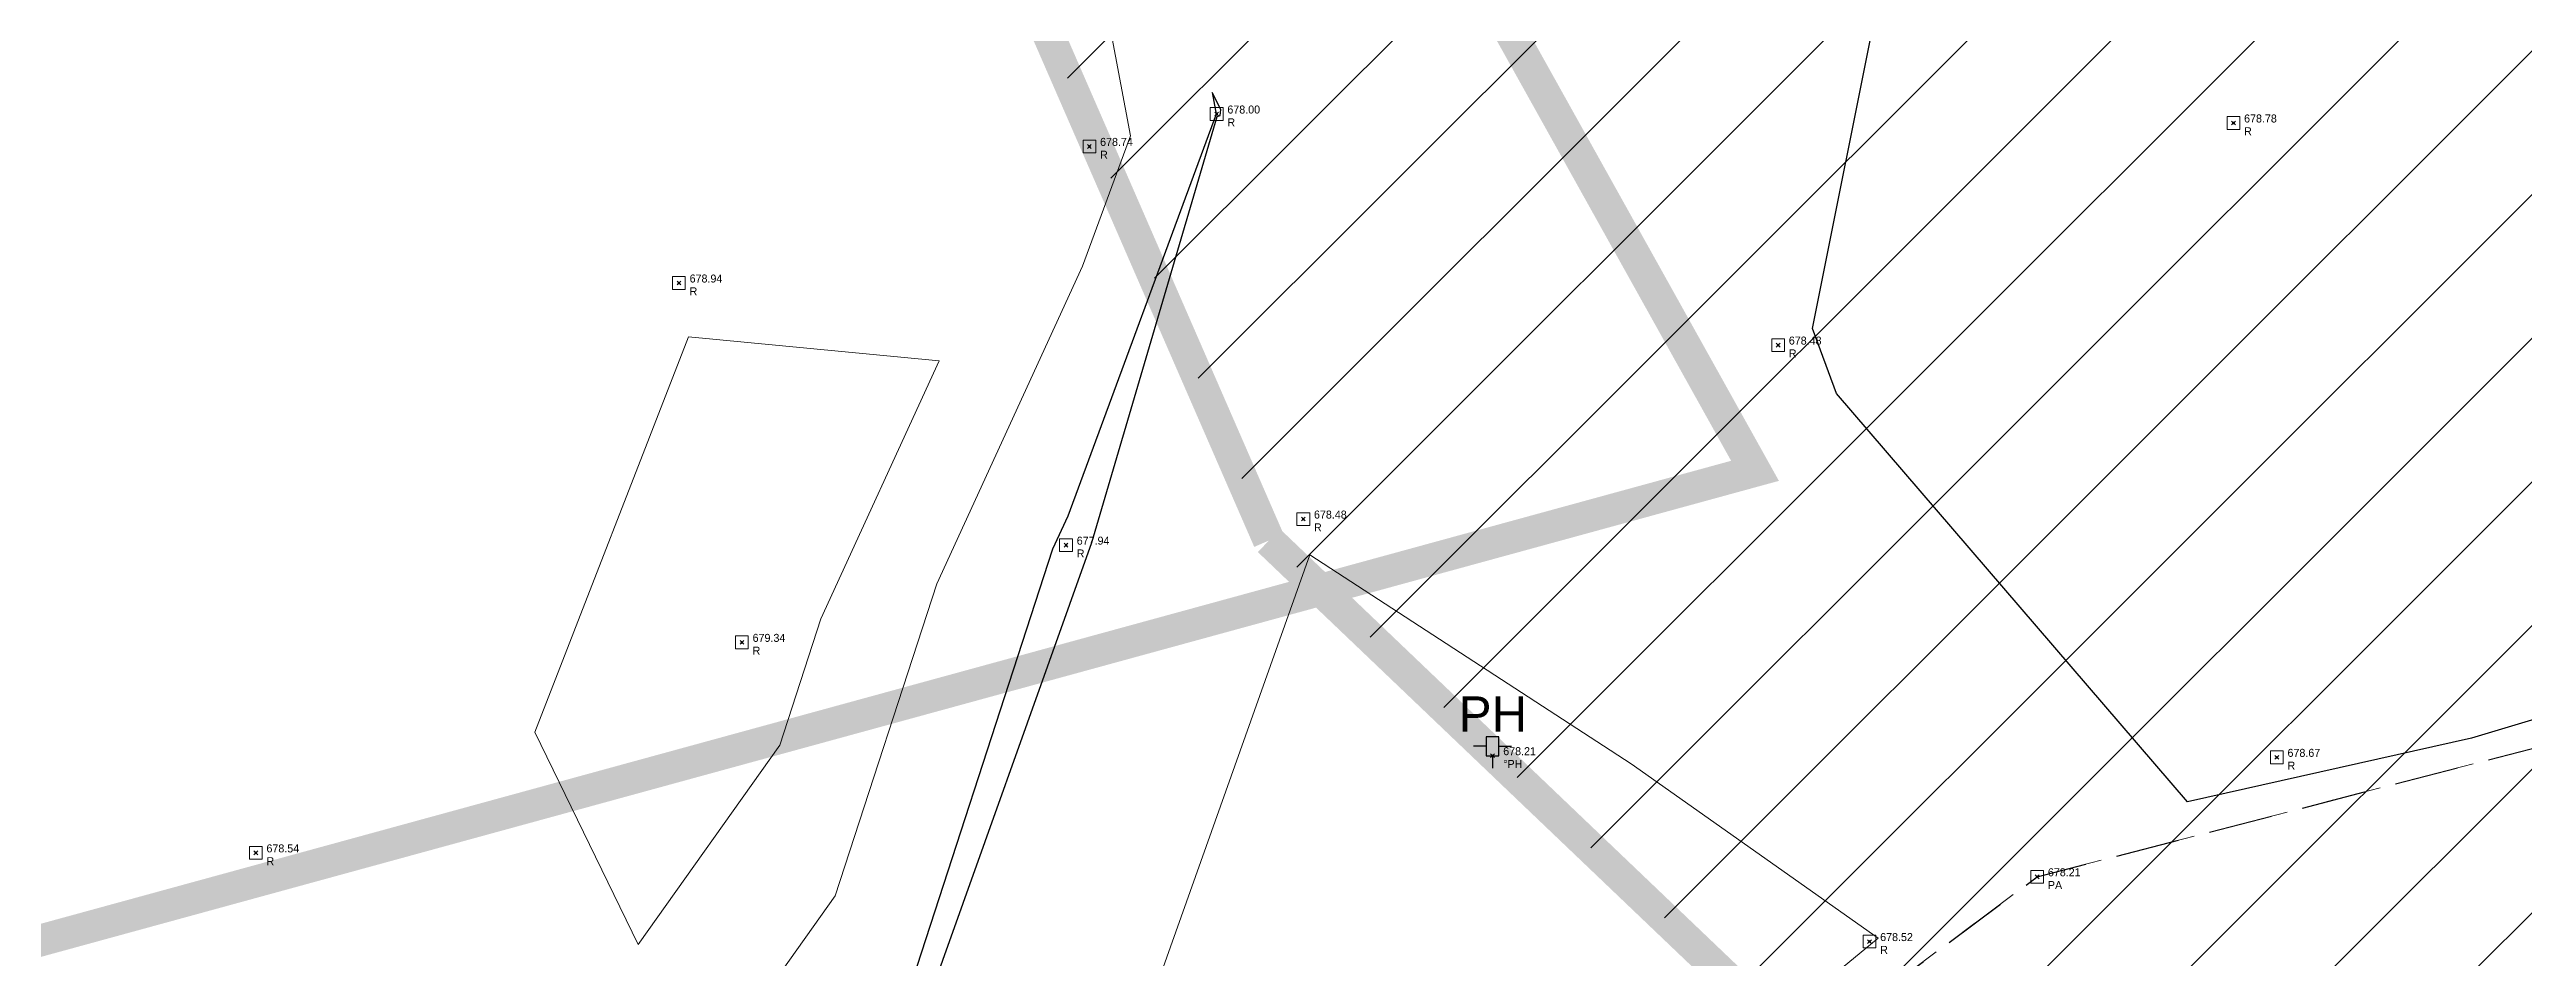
# Model space of a CAD drawing. Extents: x 350769 to 354978, y 6304672 to 6307963.
# Drawn here: x 352435.53 to 352474.18, y 6305744.68 to 6305758.87 of the extents above; entities that cross this region are included whole.
import ezdxf

# ---------------------------------------------------------------- set-up
doc = ezdxf.new("R2010")
doc.units = 0
doc.header["$PDMODE"] = 35
doc.header["$PDSIZE"] = 0.03
for name, pattern in [('CONTINUOS', [0]), ('DASHDOT', [1, 0.5, -0.25, 0, -0.25]), ('HIDDENX2', [0.75, 0.5, -0.25])]:
    doc.linetypes.add(name, pattern=pattern)
doc.layers.get('0').update_dxf_attribs({"linetype": 'CONTINUOUS'})
doc.layers.get('Defpoints').update_dxf_attribs({"linetype": 'CONTINUOUS'})
for name, color, linetype in [('02_Geo ext_Acotamiento', 7, 'CONTINUOUS'), ('03_S2_Pav ext_Borde vereda', 7, 'CONTINUOUS'), ('1-ACOPIO', 252, 'HIDDENX2'), ('C-TINN', 5, 'CONTINUOUS'), ('C-TOPO-MINR', 8, 'CONTINUOUS'), ('V-NODE-TEXT DIC 2012', 31, 'CONTINUOUS'), ('Z-PH', 253, 'CONTINUOUS')]:
    doc.layers.add(name, color=color, linetype=linetype)
doc.layers.add('0_ASD_LINEA OFICIAL', color=253, linetype='DASHDOT', lineweight=20)
doc.layers.add('0_ASD_TOPOGRAFIA_ELEMENTOS', color=9, linetype='CONTINUOS', lineweight=5, true_color=0xbdbdbd)
doc.styles.add('A', font='arial.ttf', dxfattribs={"height": 2})
doc.styles.add('ROMANS', font='romans.shx', dxfattribs={"width": 0.65})
doc.dimstyles.new('Principal', dxfattribs={"dimscale": 0, "dimtxt": 2, "dimasz": 2, "dimexe": 1, "dimexo": 1, "dimtad": 1, "dimrnd": 0.05, "dimzin": 1, "dimtxsty": 'ROMANS', "dimcen": 2.5, "dimclrt": 2, "dimaunit": 2, "dimadec": 0, "dimazin": 0, "dimtfac": 1, "dimtmove": 0, "dimatfit": 3, "dimfxl": 1, "dimfxlon": 1, "dimarcsym": 0})

# ---------------------------------------------------------------- blocks, each defined once
blk = doc.blocks.new('PH')
at = {"layer": 'Z-PH'}
for p, q in [((-0.098, 0.148), (-0.295, 0.148)), ((-0.098, 0.295), (-0.098, 0)), ((0.098, 0.295), (-0.098, 0.295)), ((-0.098, 0), (-0.01, 0)), ((0.01, 0), (0.098, 0)), ((0.098, 0), (0.098, 0.295)), ((0.098, 0.148), (0.295, 0.148)), ((0, -0.01), (0, -0.197))]:
    blk.add_line(p, q, dxfattribs=at)
blk.add_circle((0, 0), 0.00984, dxfattribs=at)
at = {"layer": 'Z-PH', "style": 'A'}
blk.add_text('PH', height=0.55, dxfattribs=at).set_placement((-0.527, 0.377))
blk = doc.blocks.new('*D1236')
at = {"layer": '02_Geo ext_Acotamiento', "color": 0, "lineweight": -2, "transparency": 16777216}
blk.add_line((352474.045, 6305972.496), (352473.119, 6305978.179), dxfattribs=at)
at = {"layer": '02_Geo ext_Acotamiento', "color": 0, "transparency": 16777216}
blk.add_solid([(352473.283, 6305978.206), (352472.954, 6305978.153), (352472.958, 6305979.166)], dxfattribs=at)
at = {"layer": 'Defpoints', "color": 0, "transparency": 16777216}
for p in [(352472.958, 6305979.166), (352596.042, 6305224.025)]:
    blk.add_point(p, dxfattribs=at)
at = {"layer": '02_Geo ext_Acotamiento', "color": 2, "transparency": 16777216, "insert": (352474.582, 6305974.845), "char_height": 1, "attachment_point": 5, "rotation": 279.2575, "style": 'ROMANS'}
blk.add_mtext('R765,10', dxfattribs=at)
blk = doc.blocks.new('A$C27410629')
at = {"true_color": 0x136734, "transparency": 33554559}
h = blk.add_hatch(dxfattribs=at)
h.set_pattern_fill('ANSI31', color=116, scale=0.5)
h.set_pattern_definition([(45, (-8759.5625, -519.1036), (-1.12253202, 1.12253202), [])])
h.paths.add_polyline_path([(137.507, 1252.464, 0.117627), (109.815, 1254.194, 0.066925), (94.445, 1249.334, 0.315349), (64.302, 1196.27, 0.022683), (65.729, 1185.31), (112.36, 1218.953), (153.478, 1161.962), (172.105, 1139.481), (187.958, 1141.808), (193.565, 1120.466), (224.198, 1050.129), (250.62, 989.479), (268.153, 972.735, 0.000007), (291.49, 983.299), (238.195, 1105.634), (205.293, 1181.112), (177.053, 1197.652)])
at = {"layer": '0_ASD_LINEA OFICIAL', "ltscale": 8, "const_width": 0.5}
blk.add_lwpolyline([(250.62, 989.479), (268.153, 972.735, 0.000007), (291.49, 983.299), (291.49, 983.299), (238.195, 1105.634), (205.293, 1181.112), (177.053, 1197.652), (137.615, 1252.315)], format="xyb", dxfattribs=at)
for points in [[(65.729, 1185.31), (112.36, 1218.953), (153.478, 1161.962), (172.105, 1139.481), (187.958, 1141.808), (193.565, 1120.466), (224.198, 1050.129), (250.62, 989.479)], [(250.62, 989.479), (224.196, 1050.134), (160.988, 1025.36), (167.591, 1003.92), (108.727, 988.666)], [(111.349, 941.81), (111.349, 941.81), (187.318, 947.004), (258.378, 982.07), (250.62, 989.479)]]:
    blk.add_lwpolyline(points, dxfattribs=at)
blk = doc.blocks.new('TOPOGRAFIA')
at = {"layer": '0_ASD_LINEA OFICIAL', "ltscale": 8, "const_width": 0.5}
blk.add_lwpolyline([(390427.742, 6302814.067), (390462.175, 6302752.282), (390383.071, 6302730.605), (390309.799, 6302723.349), (390311.369, 6302703.307), (390386.745, 6302710.871), (390472.116, 6302734.448), (390495.667, 6302745.108), (390523.305, 6302756.109), (390473.799, 6302802.291, -0.151019), (390428.285, 6302881.719), (390391.708, 6302986.357, -0.035367), (390370.183, 6302995.884, 0.28109), (390309.679, 6302995.976), (390362.106, 6302925.874), (390362.105, 6302925.873), (390363.124, 6302924.511, -0.033436), (390384.93, 6302890.884), (390427.742, 6302814.067)], format="xyb", dxfattribs=at)
blk.add_lwpolyline([(390427.742, 6302814.067), (390462.175, 6302752.282), (390383.071, 6302730.605), (390309.799, 6302723.349), (390311.369, 6302703.307), (390386.745, 6302710.871), (390472.116, 6302734.448), (390495.667, 6302745.108), (390523.305, 6302756.109), (390473.799, 6302802.291, -0.151019), (390428.285, 6302881.719), (390391.708, 6302986.357, -0.035367), (390370.183, 6302995.884, 0.28109), (390309.679, 6302995.976), (390362.106, 6302925.874), (390362.105, 6302925.873), (390363.124, 6302924.511, -0.033436), (390384.93, 6302890.884), (390427.742, 6302814.067)], format="xyb", dxfattribs=at)
at = {"layer": '1-ACOPIO', "color": 9, "lineweight": 0, "true_color": 0xbdbdbd, "flags": 128}
blk.add_lwpolyline([(390450.751, 6302737.575), (390457.975, 6302739.524), (390466.583, 6302745.938), (390475.916, 6302748.357), (390482.482, 6302751.029), (390493.443, 6302754.061), (390504.449, 6302758.21), (390518.802, 6302761.933), (390528.241, 6302765.237), (390538.24, 6302767.313), (390547.496, 6302771.467), (390557.026, 6302771.731), (390565.171, 6302774.52), (390575.3, 6302776.573), (390575.671, 6302780.638), (390576.652, 6302789.475), (390577.88, 6302797.391), (390578.714, 6302806.375), (390575.487, 6302808.178), (390564.134, 6302804.882), (390554.108, 6302802.536), (390542.576, 6302798.093), (390531.509, 6302794.931), (390522.924, 6302790.812), (390510.912, 6302785.835), (390501.748, 6302784.339), (390491.437, 6302782.799), (390482.025, 6302780.215), (390472.323, 6302776.973), (390464.136, 6302774.411), (390457.401, 6302772.041), (390450.072, 6302782.659), (390447.321, 6302788.646), (390448.914, 6302796.064), (390448.942, 6302806.548), (390444.507, 6302814.271), (390438.054, 6302819.282)], dxfattribs=at)
at = {"layer": 'C-TINN', "color": 9, "linetype": 'Continuous', "lineweight": 0, "true_color": 0xbdbdbd}
for points, elevation in [([(390453.666, 6302757.758), (390453.666, 6302757.958), (390453.866, 6302757.958), (390453.866, 6302757.758), (390453.666, 6302757.758)], 677.997), ([(390469.548, 6302757.618), (390469.548, 6302757.818), (390469.748, 6302757.818), (390469.748, 6302757.618), (390469.548, 6302757.618)], 678.783), ([(390451.678, 6302757.252), (390451.678, 6302757.452), (390451.878, 6302757.452), (390451.878, 6302757.252), (390451.678, 6302757.252)], 678.74), ([(390445.266, 6302755.117), (390445.266, 6302755.317), (390445.466, 6302755.317), (390445.466, 6302755.117), (390445.266, 6302755.117)], 678.94), ([(390462.436, 6302754.147), (390462.436, 6302754.347), (390462.636, 6302754.347), (390462.636, 6302754.147), (390462.436, 6302754.147)], 678.477), ([(390455.019, 6302751.428), (390455.019, 6302751.628), (390455.219, 6302751.628), (390455.219, 6302751.428), (390455.019, 6302751.428)], 678.478), ([(390451.313, 6302751.02), (390451.313, 6302751.22), (390451.513, 6302751.22), (390451.513, 6302751.02), (390451.313, 6302751.02)], 677.942), ([(390446.25, 6302749.501), (390446.25, 6302749.701), (390446.45, 6302749.701), (390446.45, 6302749.501), (390446.25, 6302749.501)], 679.341), ([(390470.226, 6302747.704), (390470.226, 6302747.904), (390470.426, 6302747.904), (390470.426, 6302747.704), (390470.226, 6302747.704)], 678.673), ([(390438.656, 6302746.211), (390438.656, 6302746.411), (390438.856, 6302746.411), (390438.856, 6302746.211), (390438.656, 6302746.211)], 678.541), ([(390466.483, 6302745.838), (390466.483, 6302746.038), (390466.683, 6302746.038), (390466.683, 6302745.838), (390466.483, 6302745.838)], 678.208), ([(390463.863, 6302744.825), (390463.863, 6302745.025), (390464.063, 6302745.025), (390464.063, 6302744.825), (390463.863, 6302744.825)], 678.516)]:
    blk.add_lwpolyline(points, dxfattribs=dict(at, elevation=elevation))
for p in [(390453.766, 6302757.858, 677.997), (390469.648, 6302757.718, 678.783), (390451.778, 6302757.352, 678.74), (390445.366, 6302755.217, 678.94), (390462.536, 6302754.247, 678.477), (390455.119, 6302751.528, 678.478), (390451.413, 6302751.12, 677.942), (390446.35, 6302749.601, 679.341), (390470.326, 6302747.804, 678.673), (390438.756, 6302746.311, 678.541), (390466.583, 6302745.938, 678.208), (390463.963, 6302744.925, 678.516)]:
    blk.add_point(p, dxfattribs=at)
at = {"layer": 'C-TOPO-MINR', "color": 9, "linetype": 'Continuous', "lineweight": -3, "true_color": 0xbdbdbd}
for points, elevation in [([(390476.059, 6302748.914), (390473.367, 6302748.105), (390468.933, 6302747.11), (390463.45, 6302753.491), (390463.071, 6302754.508), (390464.108, 6302759.692), (390467.684, 6302762.136), (390470.046, 6302765.047), (390470.441, 6302768.634), (390466.043, 6302767.854), (390465.488, 6302768.18), (390465.91, 6302768.549), (390466.184, 6302773.897), (390471.592, 6302775.973), (390473.248, 6302776.668), (390480.743, 6302779.175)], 678.5), ([(390449.145, 6302743.671), (390451.814, 6302751.164), (390453.774, 6302757.819), (390453.821, 6302757.835), (390453.833, 6302757.927), (390453.695, 6302758.193), (390453.758, 6302757.856), (390451.44, 6302751.573), (390451.203, 6302751.057), (390448.676, 6302743.284)], 678)]:
    blk.add_lwpolyline(points, dxfattribs=dict(at, elevation=elevation))
at = {"layer": 'C-TOPO-MINR', "color": 9, "linetype": 'Continuous', "lineweight": 0, "true_color": 0xbdbdbd}
for points, elevation in [([(390451.668, 6302755.478), (390452.42, 6302757.515), (390451.868, 6302760.457), (390451.162, 6302759.296), (390448.428, 6302763.338), (390449.536, 6302765.529), (390450.604, 6302766.465), (390454.065, 6302769.311), (390456.346, 6302771.302), (390456.236, 6302771.73), (390455.125, 6302774.565), (390450.608, 6302781.064), (390446.988, 6302785.78)], 678.5), ([(390426.653, 6302788.735), (390432.851, 6302782.787), (390433.061, 6302780.861), (390432.329, 6302777.9), (390432.303, 6302768.592), (390433.94, 6302764.538), (390432.173, 6302757.148), (390426.991, 6302754.955), (390427.738, 6302751.25), (390432.903, 6302746.975), (390431.355, 6302742.595), (390427.873, 6302740.105), (390426.506, 6302731.723), (390429.379, 6302732.56), (390432.465, 6302733.229), (390441.827, 6302738.069), (390443.228, 6302738.538), (390443.452, 6302739.059), (390443.554, 6302739.646), (390447.809, 6302745.64), (390449.394, 6302750.514), (390451.668, 6302755.478)], 678.5), ([(390447.584, 6302749.971), (390449.43, 6302753.999), (390445.513, 6302754.377), (390443.113, 6302748.199), (390444.73, 6302744.879), (390446.941, 6302747.995), (390447.584, 6302749.971)], 679), ([(390464.099, 6302744.978), (390460.239, 6302747.705), (390455.221, 6302750.968), (390451.117, 6302739.421), (390454.134, 6302739.611), (390457.757, 6302739.921), (390463.184, 6302744.222), (390464.099, 6302744.978)], 678.5)]:
    blk.add_lwpolyline(points, dxfattribs=dict(at, elevation=elevation))
at = {"layer": 'V-NODE-TEXT DIC 2012', "color": 9, "lineweight": 0, "true_color": 0xbdbdbd}
for p in [(390453.766, 6302757.858), (390469.648, 6302757.718), (390451.778, 6302757.352), (390445.366, 6302755.217), (390462.536, 6302754.247), (390455.119, 6302751.528), (390451.413, 6302751.12), (390446.35, 6302749.601), (390458.075, 6302747.83), (390470.326, 6302747.804), (390438.756, 6302746.311), (390466.583, 6302745.938), (390463.963, 6302744.925)]:
    blk.add_point(p, dxfattribs=at)
at = {"layer": 'Z-PH', "color": 9, "lineweight": 0, "true_color": 0xbdbdbd}
blk.add_blockref('PH', (390458.075, 6302747.83), dxfattribs=at)
at = {"layer": 'V-NODE-TEXT DIC 2012', "color": 9, "lineweight": 0, "true_color": 0xbdbdbd}
for s, p in [('678.00', (390453.933, 6302757.866)), ('R', (390453.933, 6302757.666)), ('678.78', (390469.815, 6302757.726)), ('R', (390469.815, 6302757.526)), ('678.74', (390451.945, 6302757.36)), ('R', (390451.945, 6302757.16)), ('678.94', (390445.533, 6302755.225)), ('R', (390445.533, 6302755.025)), ('678.48', (390462.703, 6302754.255)), ('R', (390462.703, 6302754.055)), ('678.48', (390455.286, 6302751.536)), ('R', (390455.286, 6302751.336)), ('677.94', (390451.58, 6302751.128)), ('R', (390451.58, 6302750.928)), ('679.34', (390446.517, 6302749.609)), ('R', (390446.517, 6302749.409)), ('678.21', (390458.242, 6302747.838)), ('678.67', (390470.493, 6302747.812)), ('°PH', (390458.242, 6302747.638)), ('R', (390470.493, 6302747.612)), ('678.54', (390438.923, 6302746.319)), ('R', (390438.923, 6302746.119)), ('678.21', (390466.75, 6302745.946)), ('PA', (390466.75, 6302745.746)), ('678.52', (390464.13, 6302744.933)), ('R', (390464.13, 6302744.733))]:
    blk.add_text(s, height=0.125, dxfattribs=at).set_placement(p)

msp = doc.modelspace()

# ---------------------------------------------------------------- linework, layer by layer
at = {"layer": '1-ACOPIO', "ltscale": 2, "flags": 128}
msp.add_lwpolyline([(352450.751, 6305737.575), (352457.975, 6305739.524), (352466.583, 6305745.938), (352475.916, 6305748.357), (352482.482, 6305751.029), (352493.443, 6305754.061), (352504.449, 6305758.21), (352518.802, 6305761.933), (352528.241, 6305765.237), (352538.24, 6305767.313), (352547.496, 6305771.467), (352557.026, 6305771.731), (352565.171, 6305774.52), (352575.3, 6305776.573), (352575.671, 6305780.638), (352576.652, 6305789.475), (352577.88, 6305797.391), (352578.714, 6305806.375), (352575.487, 6305808.178), (352564.134, 6305804.882), (352554.108, 6305802.536), (352542.576, 6305798.093), (352531.509, 6305794.931), (352522.924, 6305790.812), (352510.912, 6305785.835), (352501.748, 6305784.339), (352491.437, 6305782.799), (352482.025, 6305780.215), (352472.323, 6305776.973), (352464.136, 6305774.411), (352457.401, 6305772.041), (352450.072, 6305782.659), (352447.321, 6305788.646), (352448.914, 6305796.064), (352448.942, 6305806.548), (352444.507, 6305814.271), (352438.054, 6305819.282)], dxfattribs=at)

# ---------------------------------------------------------------- block references
at = {"layer": '03_S2_Pav ext_Borde vereda', "linetype": 'Continuous'}
msp.add_blockref('A$C27410629', (352203.962, 6304761.714), dxfattribs=at)
at = {"layer": 'Z-PH'}
msp.add_blockref('PH', (352458.075, 6305747.83), dxfattribs=at)

# ---------------------------------------------------------------- dimensions: what is measured, and where the dimension line sits
at = {"layer": '02_Geo ext_Acotamiento'}
dim = msp.add_radius_dim(center=(352596.042, 6305224.025), mpoint=(352472.958, 6305979.166), dimstyle='Principal', override={"dimscale": 0, "dimaunit": 0, "dimfxl": 0.22, "dimarcsym": 1}, dxfattribs=at)
dim.commit()
dim.dimension.update_dxf_attribs({"geometry": '*D1236', "text_midpoint": (352473.686, 6305974.698), "dimtype": 164})

# ---------------------------------------------------------------- next in the draw order: block references
at = {"layer": '0_ASD_TOPOGRAFIA_ELEMENTOS', "color": 30, "true_color": 0xf26507}
msp.add_blockref('TOPOGRAFIA', (-38000, 3000), dxfattribs=at)

doc.saveas('drawing.dxf')
